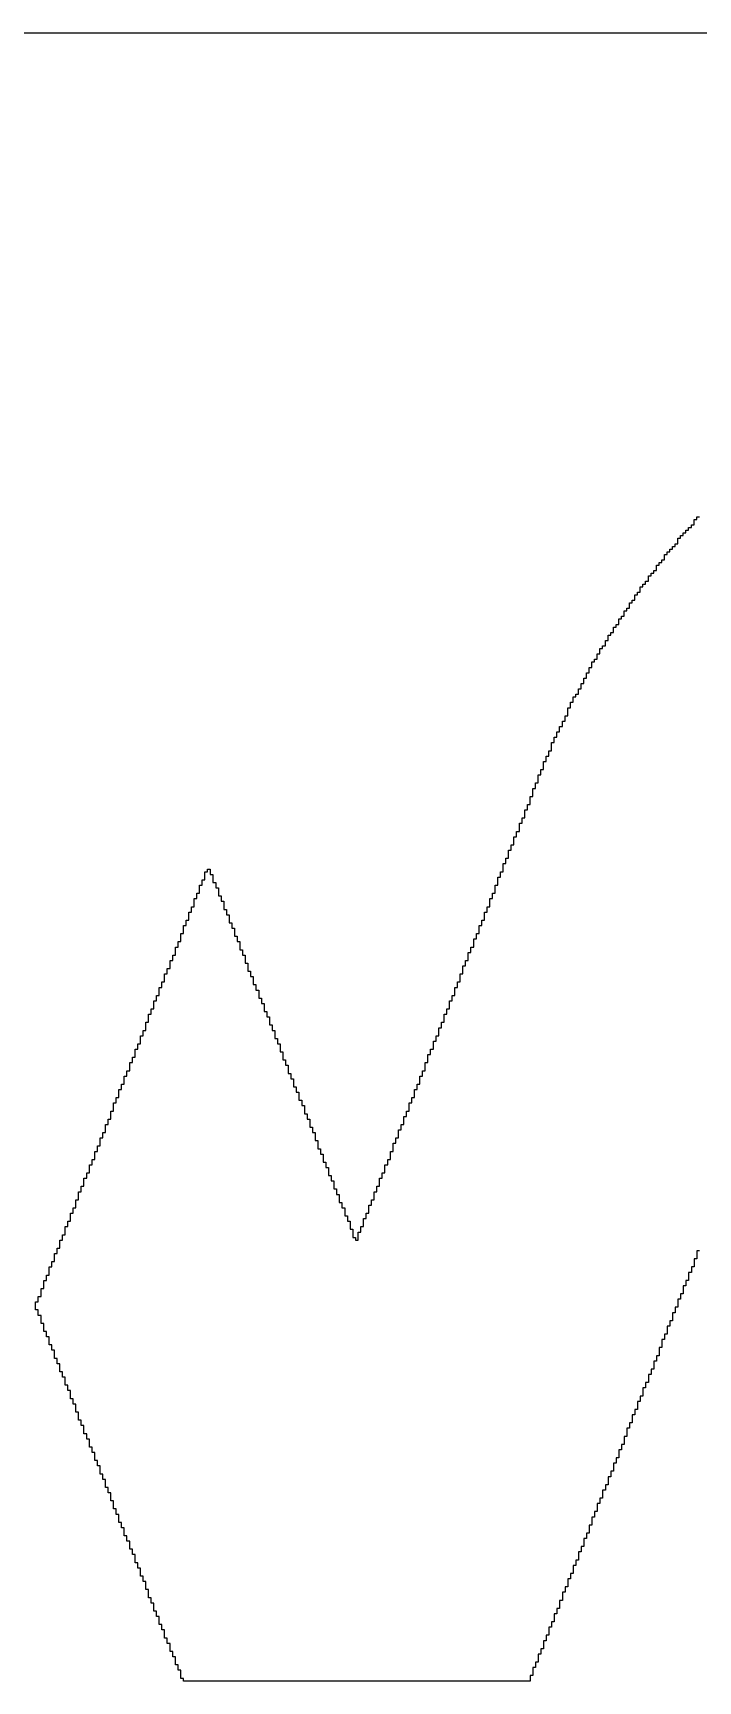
# Model space of a CAD drawing. Header units: millimetres. Extents: x 13 to 345, y 14 to 248.
# Drawn here: x 232.9 to 238.31, y 55.82 to 69.22 of the extents above; entities that cross this region are included whole.
import ezdxf

# ---------------------------------------------------------------- set-up
doc = ezdxf.new("R2010")
doc.units = ezdxf.units.MM

msp = doc.modelspace()

# ---------------------------------------------------------------- linework, layer by layer
msp.add_line((212.8038, 69.2189), (339.6232, 69.2189))
at = {"color": 160}
for p, q in [((238.2964, 65.2622), (238.2964, 65.2841)), ((238.2964, 65.2841), (238.3183, 65.2841)), ((238.1871, 65.131), (238.1871, 65.1529)), ((238.1871, 65.1529), (238.2089, 65.1529)), ((238.2089, 65.1529), (238.2089, 65.1747)), ((238.2089, 65.1747), (238.2308, 65.1747)), ((238.2308, 65.1747), (238.2308, 65.1966)), ((238.2308, 65.1966), (238.2527, 65.1966)), ((238.2527, 65.1966), (238.2527, 65.2185)), ((238.2527, 65.2185), (238.2745, 65.2185)), ((238.2745, 65.2185), (238.2745, 65.2622)), ((238.2745, 65.2622), (238.2964, 65.2622)), ((238.0777, 64.9998), (238.0777, 65.0217)), ((238.0777, 65.0217), (238.0996, 65.0217)), ((238.0996, 65.0217), (238.0996, 65.0435)), ((238.0996, 65.0435), (238.1215, 65.0435)), ((238.1215, 65.0435), (238.1215, 65.0654)), ((238.1215, 65.0654), (238.1433, 65.0654)), ((238.1433, 65.0654), (238.1433, 65.1091)), ((238.1433, 65.1091), (238.1652, 65.1091)), ((238.1652, 65.1091), (238.1652, 65.131)), ((238.1652, 65.131), (238.1871, 65.131)), ((237.9684, 64.8467), (237.9684, 64.8904)), ((237.9684, 64.8904), (237.9903, 64.8904)), ((237.9903, 64.8904), (237.9903, 64.9123)), ((237.9903, 64.9123), (238.0121, 64.9123)), ((238.0121, 64.9123), (238.0121, 64.9342)), ((238.0121, 64.9342), (238.034, 64.9342)), ((238.034, 64.9342), (238.034, 64.9779)), ((238.034, 64.9779), (238.0559, 64.9779)), ((238.0559, 64.9779), (238.0559, 64.9998)), ((238.0559, 64.9998), (238.0777, 64.9998)), ((237.8591, 64.7155), (237.8591, 64.7374)), ((237.8591, 64.7374), (237.8809, 64.7374)), ((237.8809, 64.7374), (237.8809, 64.7593)), ((237.8809, 64.7593), (237.9028, 64.7593)), ((237.9028, 64.7593), (237.9028, 64.803)), ((237.9028, 64.803), (237.9247, 64.803)), ((237.9247, 64.803), (237.9247, 64.8249)), ((237.9247, 64.8249), (237.9465, 64.8249)), ((237.9465, 64.8249), (237.9465, 64.8467)), ((237.9465, 64.8467), (237.9684, 64.8467)), ((237.7716, 64.5843), (237.7716, 64.6062)), ((237.7716, 64.6062), (237.7935, 64.6062)), ((237.7935, 64.6062), (237.7935, 64.6499)), ((237.7935, 64.6499), (237.8153, 64.6499)), ((237.8153, 64.6499), (237.8153, 64.6718)), ((237.8153, 64.6718), (237.8372, 64.6718)), ((237.8372, 64.6718), (237.8372, 64.7155)), ((237.8372, 64.7155), (237.8591, 64.7155)), ((237.6841, 64.4531), (237.6841, 64.475)), ((237.6841, 64.475), (237.706, 64.475)), ((237.706, 64.475), (237.706, 64.5187)), ((237.706, 64.5187), (237.7279, 64.5187)), ((237.7279, 64.5187), (237.7279, 64.5406)), ((237.7279, 64.5406), (237.7497, 64.5406)), ((237.7497, 64.5406), (237.7497, 64.5843)), ((237.7497, 64.5843), (237.7716, 64.5843)), ((237.5967, 64.3219), (237.5967, 64.3438)), ((237.5967, 64.3438), (237.6185, 64.3438)), ((237.6185, 64.3438), (237.6185, 64.3875)), ((237.6185, 64.3875), (237.6404, 64.3875)), ((237.6404, 64.3875), (237.6404, 64.4094)), ((237.6404, 64.4094), (237.6623, 64.4094)), ((237.6623, 64.4094), (237.6623, 64.4531)), ((237.6623, 64.4531), (237.6841, 64.4531)), ((237.5092, 64.1689), (237.5092, 64.2126)), ((237.5092, 64.2126), (237.5311, 64.2126)), ((237.5311, 64.2126), (237.5311, 64.2345)), ((237.5311, 64.2345), (237.5529, 64.2345)), ((237.5529, 64.2345), (237.5529, 64.2782)), ((237.5529, 64.2782), (237.5748, 64.2782)), ((237.5748, 64.2782), (237.5748, 64.3219)), ((237.5748, 64.3219), (237.5967, 64.3219)), ((237.4436, 64.0595), (237.4436, 64.1033)), ((237.4436, 64.1033), (237.4655, 64.1033)), ((237.4655, 64.1033), (237.4655, 64.1251)), ((237.4655, 64.1251), (237.4873, 64.1251)), ((237.4873, 64.1251), (237.4873, 64.1689)), ((237.4873, 64.1689), (237.5092, 64.1689)), ((237.378, 63.9283), (237.378, 63.9721)), ((237.378, 63.9721), (237.3999, 63.9721)), ((237.3999, 63.9721), (237.3999, 64.0158)), ((237.3999, 64.0158), (237.4217, 64.0158)), ((237.4217, 64.0158), (237.4217, 64.0595)), ((237.4217, 64.0595), (237.4436, 64.0595)), ((237.2905, 63.7753), (237.2905, 63.819)), ((237.2905, 63.819), (237.3124, 63.819)), ((237.3124, 63.819), (237.3124, 63.8409)), ((237.3124, 63.8409), (237.3343, 63.8409)), ((237.3343, 63.8409), (237.3343, 63.8846)), ((237.3343, 63.8846), (237.3561, 63.8846)), ((237.3561, 63.8846), (237.3561, 63.9283)), ((237.3561, 63.9283), (237.378, 63.9283)), ((237.2249, 63.6222), (237.2249, 63.6659)), ((237.2249, 63.6659), (237.2468, 63.6659)), ((237.2468, 63.6659), (237.2468, 63.7315)), ((237.2468, 63.7315), (237.2687, 63.7315)), ((237.2687, 63.7315), (237.2687, 63.7753)), ((237.2687, 63.7753), (237.2905, 63.7753)), ((237.1593, 63.491), (237.1593, 63.5347)), ((237.1593, 63.5347), (237.1812, 63.5347)), ((237.1812, 63.5347), (237.1812, 63.5785)), ((237.1812, 63.5785), (237.2031, 63.5785)), ((237.2031, 63.5785), (237.2031, 63.6222)), ((237.2031, 63.6222), (237.2249, 63.6222)), ((237.1156, 63.3817), (237.1156, 63.4473)), ((237.1156, 63.4473), (237.1375, 63.4473)), ((237.1375, 63.4473), (237.1375, 63.491)), ((237.1375, 63.491), (237.1593, 63.491)), ((237.05, 63.2286), (237.05, 63.2942)), ((237.05, 63.2942), (237.0719, 63.2942)), ((237.0719, 63.2942), (237.0719, 63.3379)), ((237.0719, 63.3379), (237.0937, 63.3379)), ((237.0937, 63.3379), (237.0937, 63.3817)), ((237.0937, 63.3817), (237.1156, 63.3817)), ((237.0063, 63.1193), (237.0063, 63.1849)), ((237.0063, 63.1849), (237.0281, 63.1849)), ((237.0281, 63.1849), (237.0281, 63.2286)), ((237.0281, 63.2286), (237.05, 63.2286)), ((236.9407, 62.9443), (236.9407, 63.0099)), ((236.9407, 63.0099), (236.9625, 63.0099)), ((236.9625, 63.0099), (236.9625, 63.0755)), ((236.9625, 63.0755), (236.9844, 63.0755)), ((236.9844, 63.0755), (236.9844, 63.1193)), ((236.9844, 63.1193), (237.0063, 63.1193)), ((236.8969, 62.835), (236.8969, 62.9006)), ((236.8969, 62.9006), (236.9188, 62.9006)), ((236.9188, 62.9006), (236.9188, 62.9443)), ((236.9188, 62.9443), (236.9407, 62.9443)), ((236.8532, 62.7257), (236.8532, 62.7913)), ((236.8532, 62.7913), (236.8751, 62.7913)), ((236.8751, 62.7913), (236.8751, 62.835)), ((236.8751, 62.835), (236.8969, 62.835)), ((236.7876, 62.5726), (236.7876, 62.6163)), ((236.7876, 62.6163), (236.8095, 62.6163)), ((236.8095, 62.6163), (236.8095, 62.6819)), ((236.8095, 62.6819), (236.8313, 62.6819)), ((236.8313, 62.6819), (236.8313, 62.7257)), ((236.8313, 62.7257), (236.8532, 62.7257)), ((236.722, 62.3977), (236.722, 62.4633)), ((236.722, 62.4633), (236.7439, 62.4633)), ((236.7439, 62.4633), (236.7439, 62.507)), ((236.7439, 62.507), (236.7657, 62.507)), ((236.7657, 62.507), (236.7657, 62.5726)), ((236.7657, 62.5726), (236.7876, 62.5726)), ((234.273, 62.2883), (234.273, 62.3321)), ((234.273, 62.3321), (234.2948, 62.3321)), ((234.2948, 62.3321), (234.2948, 62.3977)), ((234.2948, 62.3977), (234.3167, 62.3977)), ((234.3167, 62.3977), (234.3167, 62.4195)), ((234.3167, 62.4195), (234.3386, 62.4195)), ((234.3386, 62.4195), (234.3386, 62.3758)), ((234.3386, 62.3758), (234.3604, 62.3758)), ((234.3604, 62.3758), (234.3604, 62.3102)), ((236.6783, 62.2883), (236.6783, 62.3539)), ((236.6783, 62.3539), (236.7001, 62.3539)), ((236.7001, 62.3539), (236.7001, 62.3977)), ((236.7001, 62.3977), (236.722, 62.3977)), ((234.2292, 62.179), (234.2292, 62.2227)), ((234.2292, 62.2227), (234.2511, 62.2227)), ((234.2511, 62.2227), (234.2511, 62.2883)), ((234.2511, 62.2883), (234.273, 62.2883)), ((234.3604, 62.3102), (234.3823, 62.3102)), ((234.3823, 62.3102), (234.3823, 62.2665)), ((234.3823, 62.2665), (234.4042, 62.2665)), ((234.4042, 62.2665), (234.4042, 62.2009)), ((234.4042, 62.2009), (234.426, 62.2009)), ((234.426, 62.2009), (234.426, 62.1572)), ((236.6345, 62.179), (236.6345, 62.2227)), ((236.6345, 62.2227), (236.6564, 62.2227)), ((236.6564, 62.2227), (236.6564, 62.2883)), ((236.6564, 62.2883), (236.6783, 62.2883)), ((234.1636, 62.0041), (234.1636, 62.0697)), ((234.1636, 62.0697), (234.1855, 62.0697)), ((234.1855, 62.0697), (234.1855, 62.1134)), ((234.1855, 62.1134), (234.2074, 62.1134)), ((234.2074, 62.1134), (234.2074, 62.179)), ((234.2074, 62.179), (234.2292, 62.179)), ((234.426, 62.1572), (234.4479, 62.1572)), ((234.4479, 62.1572), (234.4479, 62.0915)), ((234.4479, 62.0915), (234.4698, 62.0915)), ((234.4698, 62.0915), (234.4698, 62.0478)), ((236.5689, 62.0041), (236.5689, 62.0697)), ((236.5689, 62.0697), (236.5908, 62.0697)), ((236.5908, 62.0697), (236.5908, 62.1134)), ((236.5908, 62.1134), (236.6127, 62.1134)), ((236.6127, 62.1134), (236.6127, 62.179)), ((236.6127, 62.179), (236.6345, 62.179)), ((234.1199, 61.8947), (234.1199, 61.9604)), ((234.1199, 61.9604), (234.1418, 61.9604)), ((234.1418, 61.9604), (234.1418, 62.0041)), ((234.1418, 62.0041), (234.1636, 62.0041)), ((234.4698, 62.0478), (234.4916, 62.0478)), ((234.4916, 62.0478), (234.4916, 61.9822)), ((234.4916, 61.9822), (234.5135, 61.9822)), ((234.5135, 61.9822), (234.5135, 61.9385)), ((234.5135, 61.9385), (234.5354, 61.9385)), ((234.5354, 61.9385), (234.5354, 61.8729)), ((236.5252, 61.8947), (236.5252, 61.9604)), ((236.5252, 61.9604), (236.5471, 61.9604)), ((236.5471, 61.9604), (236.5471, 62.0041)), ((236.5471, 62.0041), (236.5689, 62.0041)), ((234.0762, 61.7854), (234.0762, 61.8291)), ((234.0762, 61.8291), (234.098, 61.8291)), ((234.098, 61.8291), (234.098, 61.8947)), ((234.098, 61.8947), (234.1199, 61.8947)), ((234.5354, 61.8729), (234.5572, 61.8729)), ((234.5572, 61.8729), (234.5572, 61.8291)), ((234.5572, 61.8291), (234.5791, 61.8291)), ((234.5791, 61.8291), (234.5791, 61.7636)), ((236.4815, 61.7854), (236.4815, 61.851)), ((236.4815, 61.851), (236.5033, 61.851)), ((236.5033, 61.851), (236.5033, 61.8947)), ((236.5033, 61.8947), (236.5252, 61.8947)), ((234.0106, 61.6105), (234.0106, 61.6761)), ((234.0106, 61.6761), (234.0324, 61.6761)), ((234.0324, 61.6761), (234.0324, 61.7198)), ((234.0324, 61.7198), (234.0543, 61.7198)), ((234.0543, 61.7198), (234.0543, 61.7854)), ((234.0543, 61.7854), (234.0762, 61.7854)), ((234.5791, 61.7636), (234.601, 61.7636)), ((234.601, 61.7636), (234.601, 61.7198)), ((234.601, 61.7198), (234.6228, 61.7198)), ((234.6228, 61.7198), (234.6228, 61.6542)), ((234.6228, 61.6542), (234.6447, 61.6542)), ((234.6447, 61.6542), (234.6447, 61.5886)), ((236.4159, 61.6324), (236.4159, 61.6761)), ((236.4159, 61.6761), (236.4377, 61.6761)), ((236.4377, 61.6761), (236.4377, 61.7417)), ((236.4377, 61.7417), (236.4596, 61.7417)), ((236.4596, 61.7417), (236.4596, 61.7854)), ((236.4596, 61.7854), (236.4815, 61.7854)), ((233.9668, 61.5011), (233.9668, 61.5667)), ((233.9668, 61.5667), (233.9887, 61.5667)), ((233.9887, 61.5667), (233.9887, 61.6105)), ((233.9887, 61.6105), (234.0106, 61.6105)), ((234.6447, 61.5886), (234.6666, 61.5886)), ((234.6666, 61.5886), (234.6666, 61.5449)), ((234.6666, 61.5449), (234.6884, 61.5449)), ((234.6884, 61.5449), (234.6884, 61.4793)), ((236.3721, 61.5011), (236.3721, 61.5667)), ((236.3721, 61.5667), (236.394, 61.5667)), ((236.394, 61.5667), (236.394, 61.6324)), ((236.394, 61.6324), (236.4159, 61.6324)), ((233.9012, 61.3481), (233.9012, 61.3918)), ((233.9012, 61.3918), (233.9231, 61.3918)), ((233.9231, 61.3918), (233.9231, 61.4574)), ((233.9231, 61.4574), (233.945, 61.4574)), ((233.945, 61.4574), (233.945, 61.5011)), ((233.945, 61.5011), (233.9668, 61.5011)), ((234.6884, 61.4793), (234.7103, 61.4793)), ((234.7103, 61.4793), (234.7103, 61.4356)), ((234.7103, 61.4356), (234.7322, 61.4356)), ((234.7322, 61.4356), (234.7322, 61.3699)), ((236.3065, 61.3481), (236.3065, 61.3918)), ((236.3065, 61.3918), (236.3284, 61.3918)), ((236.3284, 61.3918), (236.3284, 61.4574)), ((236.3284, 61.4574), (236.3503, 61.4574)), ((236.3503, 61.4574), (236.3503, 61.5011)), ((236.3503, 61.5011), (236.3721, 61.5011)), ((233.8575, 61.2388), (233.8575, 61.2825)), ((233.8575, 61.2825), (233.8794, 61.2825)), ((233.8794, 61.2825), (233.8794, 61.3481)), ((233.8794, 61.3481), (233.9012, 61.3481)), ((234.7322, 61.3699), (234.754, 61.3699)), ((234.754, 61.3699), (234.754, 61.3262)), ((234.754, 61.3262), (234.7759, 61.3262)), ((234.7759, 61.3262), (234.7759, 61.2606)), ((234.7759, 61.2606), (234.7978, 61.2606)), ((234.7978, 61.2606), (234.7978, 61.2169)), ((236.2628, 61.2388), (236.2628, 61.2825)), ((236.2628, 61.2825), (236.2847, 61.2825)), ((236.2847, 61.2825), (236.2847, 61.3481)), ((236.2847, 61.3481), (236.3065, 61.3481)), ((233.8138, 61.1076), (233.8138, 61.1731)), ((233.8138, 61.1731), (233.8356, 61.1731)), ((233.8356, 61.1731), (233.8356, 61.2388)), ((233.8356, 61.2388), (233.8575, 61.2388)), ((234.7978, 61.2169), (234.8196, 61.2169)), ((234.8196, 61.2169), (234.8196, 61.1513)), ((234.8196, 61.1513), (234.8415, 61.1513)), ((234.8415, 61.1513), (234.8415, 61.1076)), ((236.1972, 61.0638), (236.1972, 61.1294)), ((236.1972, 61.1294), (236.2191, 61.1294)), ((236.2191, 61.1294), (236.2191, 61.1731)), ((236.2191, 61.1731), (236.2409, 61.1731)), ((236.2409, 61.1731), (236.2409, 61.2388)), ((236.2409, 61.2388), (236.2628, 61.2388)), ((233.7482, 60.9545), (233.7482, 60.9982)), ((233.7482, 60.9982), (233.77, 60.9982)), ((233.77, 60.9982), (233.77, 61.0638)), ((233.77, 61.0638), (233.7919, 61.0638)), ((233.7919, 61.0638), (233.7919, 61.1076)), ((233.7919, 61.1076), (233.8138, 61.1076)), ((234.8415, 61.1076), (234.8634, 61.1076)), ((234.8634, 61.1076), (234.8634, 61.042)), ((234.8634, 61.042), (234.8852, 61.042)), ((234.8852, 61.042), (234.8852, 60.9982)), ((234.8852, 60.9982), (234.9071, 60.9982)), ((234.9071, 60.9982), (234.9071, 60.9326)), ((236.1535, 60.9545), (236.1535, 61.0201)), ((236.1535, 61.0201), (236.1753, 61.0201)), ((236.1753, 61.0201), (236.1753, 61.0638)), ((236.1753, 61.0638), (236.1972, 61.0638)), ((233.7044, 60.8452), (233.7044, 60.8889)), ((233.7044, 60.8889), (233.7263, 60.8889)), ((233.7263, 60.8889), (233.7263, 60.9545)), ((233.7263, 60.9545), (233.7482, 60.9545)), ((234.9071, 60.9326), (234.929, 60.9326)), ((234.929, 60.9326), (234.929, 60.867)), ((234.929, 60.867), (234.9508, 60.867)), ((234.9508, 60.867), (234.9508, 60.8233)), ((236.1097, 60.8452), (236.1097, 60.9108)), ((236.1097, 60.9108), (236.1316, 60.9108)), ((236.1316, 60.9108), (236.1316, 60.9545)), ((236.1316, 60.9545), (236.1535, 60.9545)), ((233.6388, 60.6702), (233.6388, 60.7358)), ((233.6388, 60.7358), (233.6607, 60.7358)), ((233.6607, 60.7358), (233.6607, 60.7796)), ((233.6607, 60.7796), (233.6826, 60.7796)), ((233.6826, 60.7796), (233.6826, 60.8452)), ((233.6826, 60.8452), (233.7044, 60.8452)), ((234.9508, 60.8233), (234.9727, 60.8233)), ((234.9727, 60.8233), (234.9727, 60.7577)), ((234.9727, 60.7577), (234.9946, 60.7577)), ((234.9946, 60.7577), (234.9946, 60.714)), ((236.0441, 60.6702), (236.0441, 60.7358)), ((236.0441, 60.7358), (236.066, 60.7358)), ((236.066, 60.7358), (236.066, 60.7796)), ((236.066, 60.7796), (236.0879, 60.7796)), ((236.0879, 60.7796), (236.0879, 60.8452)), ((236.0879, 60.8452), (236.1097, 60.8452)), ((233.5951, 60.5609), (233.5951, 60.6265)), ((233.5951, 60.6265), (233.617, 60.6265)), ((233.617, 60.6265), (233.617, 60.6702)), ((233.617, 60.6702), (233.6388, 60.6702)), ((234.9946, 60.714), (235.0164, 60.714)), ((235.0164, 60.714), (235.0164, 60.6484)), ((235.0164, 60.6484), (235.0383, 60.6484)), ((235.0383, 60.6484), (235.0383, 60.6046)), ((235.0383, 60.6046), (235.0602, 60.6046)), ((235.0602, 60.6046), (235.0602, 60.539)), ((236.0004, 60.5609), (236.0004, 60.6265)), ((236.0004, 60.6265), (236.0223, 60.6265)), ((236.0223, 60.6265), (236.0223, 60.6702)), ((236.0223, 60.6702), (236.0441, 60.6702)), ((233.5295, 60.386), (233.5295, 60.4516)), ((233.5295, 60.4516), (233.5514, 60.4516)), ((233.5514, 60.4516), (233.5514, 60.5172)), ((233.5514, 60.5172), (233.5732, 60.5172)), ((233.5732, 60.5172), (233.5732, 60.5609)), ((233.5732, 60.5609), (233.5951, 60.5609)), ((235.0602, 60.539), (235.082, 60.539)), ((235.082, 60.539), (235.082, 60.4953)), ((235.082, 60.4953), (235.1039, 60.4953)), ((235.1039, 60.4953), (235.1039, 60.4297)), ((235.9348, 60.4078), (235.9348, 60.4516)), ((235.9348, 60.4516), (235.9567, 60.4516)), ((235.9567, 60.4516), (235.9567, 60.5172)), ((235.9567, 60.5172), (235.9786, 60.5172)), ((235.9786, 60.5172), (235.9786, 60.5609)), ((235.9786, 60.5609), (236.0004, 60.5609)), ((233.4858, 60.2766), (233.4858, 60.3422)), ((233.4858, 60.3422), (233.5076, 60.3422)), ((233.5076, 60.3422), (233.5076, 60.386)), ((233.5076, 60.386), (233.5295, 60.386)), ((235.1039, 60.4297), (235.1258, 60.4297)), ((235.1258, 60.4297), (235.1258, 60.386)), ((235.1258, 60.386), (235.1476, 60.386)), ((235.1476, 60.386), (235.1476, 60.3204)), ((235.1476, 60.3204), (235.1695, 60.3204)), ((235.1695, 60.3204), (235.1695, 60.2766)), ((235.8911, 60.2985), (235.8911, 60.3422)), ((235.8911, 60.3422), (235.9129, 60.3422)), ((235.9129, 60.3422), (235.9129, 60.4078)), ((235.9129, 60.4078), (235.9348, 60.4078)), ((233.442, 60.1673), (233.442, 60.2329)), ((233.442, 60.2329), (233.4639, 60.2329)), ((233.4639, 60.2329), (233.4639, 60.2766)), ((233.4639, 60.2766), (233.4858, 60.2766)), ((235.1695, 60.2766), (235.1913, 60.2766)), ((235.1913, 60.2766), (235.1913, 60.211)), ((235.1913, 60.211), (235.2132, 60.211)), ((235.2132, 60.211), (235.2132, 60.1454)), ((235.8255, 60.1236), (235.8255, 60.1892)), ((235.8255, 60.1892), (235.8473, 60.1892)), ((235.8473, 60.1892), (235.8473, 60.2329)), ((235.8473, 60.2329), (235.8692, 60.2329)), ((235.8692, 60.2329), (235.8692, 60.2985)), ((235.8692, 60.2985), (235.8911, 60.2985)), ((233.3764, 60.0142), (233.3764, 60.058)), ((233.3764, 60.058), (233.3983, 60.058)), ((233.3983, 60.058), (233.3983, 60.1236)), ((233.3983, 60.1236), (233.4202, 60.1236)), ((233.4202, 60.1236), (233.4202, 60.1673)), ((233.4202, 60.1673), (233.442, 60.1673)), ((235.2132, 60.1454), (235.2351, 60.1454)), ((235.2351, 60.1454), (235.2351, 60.1017)), ((235.2351, 60.1017), (235.257, 60.1017)), ((235.257, 60.1017), (235.257, 60.0361)), ((235.7818, 60.0142), (235.7818, 60.058)), ((235.7818, 60.058), (235.8036, 60.058)), ((235.8036, 60.058), (235.8036, 60.1236)), ((235.8036, 60.1236), (235.8255, 60.1236)), ((233.3327, 59.9049), (233.3327, 59.9486)), ((233.3327, 59.9486), (233.3546, 59.9486)), ((233.3546, 59.9486), (233.3546, 60.0142)), ((233.3546, 60.0142), (233.3764, 60.0142)), ((235.257, 60.0361), (235.2788, 60.0361)), ((235.2788, 60.0361), (235.2788, 59.9924)), ((235.2788, 59.9924), (235.3007, 59.9924)), ((235.3007, 59.9924), (235.3007, 59.9268)), ((235.3007, 59.9268), (235.3226, 59.9268)), ((235.3226, 59.9268), (235.3226, 59.883)), ((235.738, 59.9049), (235.738, 59.9486)), ((235.738, 59.9486), (235.7599, 59.9486)), ((235.7599, 59.9486), (235.7599, 60.0142)), ((235.7599, 60.0142), (235.7818, 60.0142)), ((233.2671, 59.73), (233.2671, 59.7956)), ((233.2671, 59.7956), (233.289, 59.7956)), ((233.289, 59.7956), (233.289, 59.8393)), ((233.289, 59.8393), (233.3108, 59.8393)), ((233.3108, 59.8393), (233.3108, 59.9049)), ((233.3108, 59.9049), (233.3327, 59.9049)), ((235.3226, 59.883), (235.3444, 59.883)), ((235.3444, 59.883), (235.3444, 59.8174)), ((235.3444, 59.8174), (235.3663, 59.8174)), ((235.3663, 59.8174), (235.3663, 59.7737)), ((235.6724, 59.73), (235.6724, 59.7956)), ((235.6724, 59.7956), (235.6943, 59.7956)), ((235.6943, 59.7956), (235.6943, 59.8393)), ((235.6943, 59.8393), (235.7161, 59.8393)), ((235.7161, 59.8393), (235.7161, 59.9049)), ((235.7161, 59.9049), (235.738, 59.9049)), ((233.2234, 59.6206), (233.2234, 59.6644)), ((233.2234, 59.6644), (233.2452, 59.6644)), ((233.2452, 59.6644), (233.2452, 59.73)), ((233.2452, 59.73), (233.2671, 59.73)), ((235.3663, 59.7737), (235.3881, 59.7737)), ((235.3881, 59.7737), (235.3881, 59.7081)), ((235.3881, 59.7081), (235.41, 59.7081)), ((235.41, 59.7081), (235.41, 59.6644)), ((235.41, 59.6644), (235.4319, 59.6644)), ((235.4319, 59.6644), (235.4319, 59.5988)), ((235.6287, 59.6206), (235.6287, 59.6862)), ((235.6287, 59.6862), (235.6506, 59.6862)), ((235.6506, 59.6862), (235.6506, 59.73)), ((235.6506, 59.73), (235.6724, 59.73)), ((233.1578, 59.4457), (233.1578, 59.5113)), ((233.1578, 59.5113), (233.1796, 59.5113)), ((233.1796, 59.5113), (233.1796, 59.555)), ((233.1796, 59.555), (233.2015, 59.555)), ((233.2015, 59.555), (233.2015, 59.6206)), ((233.2015, 59.6206), (233.2234, 59.6206)), ((235.4319, 59.5988), (235.4538, 59.5988)), ((235.4538, 59.5988), (235.4538, 59.555)), ((235.4538, 59.555), (235.4756, 59.555)), ((235.4756, 59.555), (235.4756, 59.4894)), ((235.5631, 59.4676), (235.5631, 59.5113)), ((235.5631, 59.5113), (235.585, 59.5113)), ((235.585, 59.5113), (235.585, 59.5769)), ((235.585, 59.5769), (235.6068, 59.5769)), ((235.6068, 59.5769), (235.6068, 59.6206)), ((235.6068, 59.6206), (235.6287, 59.6206)), ((233.114, 59.3364), (233.114, 59.402)), ((233.114, 59.402), (233.1359, 59.402)), ((233.1359, 59.402), (233.1359, 59.4457)), ((233.1359, 59.4457), (233.1578, 59.4457)), ((235.4756, 59.4894), (235.4975, 59.4894)), ((235.4975, 59.4894), (235.4975, 59.4238)), ((235.4975, 59.4238), (235.5193, 59.4238)), ((235.5193, 59.4238), (235.5193, 59.402)), ((235.5193, 59.402), (235.5412, 59.402)), ((235.5412, 59.402), (235.5412, 59.4676)), ((235.5412, 59.4676), (235.5631, 59.4676)), ((233.0703, 59.227), (233.0703, 59.2926)), ((233.0703, 59.2926), (233.0922, 59.2926)), ((233.0922, 59.2926), (233.0922, 59.3364)), ((233.0922, 59.3364), (233.114, 59.3364)), ((238.2964, 59.2489), (238.2745, 59.2489)), ((238.2745, 59.2489), (238.2745, 59.1833)), ((238.3183, 59.3145), (238.2964, 59.3145)), ((238.2964, 59.3145), (238.2964, 59.2489)), ((233.0047, 59.074), (233.0047, 59.1177)), ((233.0047, 59.1177), (233.0266, 59.1177)), ((233.0266, 59.1177), (233.0266, 59.1833)), ((233.0266, 59.1833), (233.0484, 59.1833)), ((233.0484, 59.1833), (233.0484, 59.227)), ((233.0484, 59.227), (233.0703, 59.227)), ((238.2527, 59.1396), (238.2308, 59.1396)), ((238.2308, 59.1396), (238.2308, 59.074)), ((238.2745, 59.1833), (238.2527, 59.1833)), ((238.2527, 59.1833), (238.2527, 59.1396)), ((232.961, 58.9428), (232.961, 59.0084)), ((232.961, 59.0084), (232.9828, 59.0084)), ((232.9828, 59.0084), (232.9828, 59.074)), ((232.9828, 59.074), (233.0047, 59.074)), ((238.2089, 59.0302), (238.1871, 59.0302)), ((238.1871, 59.0302), (238.1871, 58.9646)), ((238.2308, 59.074), (238.2089, 59.074)), ((238.2089, 59.074), (238.2089, 59.0302)), ((232.9172, 58.8334), (232.9172, 58.899)), ((232.9172, 58.899), (232.9391, 58.899)), ((232.9391, 58.899), (232.9391, 58.9428)), ((232.9391, 58.9428), (232.961, 58.9428)), ((238.1433, 58.8553), (238.1215, 58.8553)), ((238.1215, 58.8553), (238.1215, 58.8116)), ((238.1652, 58.9209), (238.1433, 58.9209)), ((238.1433, 58.9209), (238.1433, 58.8553)), ((238.1871, 58.9646), (238.1652, 58.9646)), ((238.1652, 58.9646), (238.1652, 58.9209)), ((232.9391, 58.8334), (232.9172, 58.8334)), ((232.9391, 58.7897), (232.9391, 58.8334)), ((232.961, 58.7897), (232.9391, 58.7897)), ((232.961, 58.7241), (232.961, 58.7897)), ((232.9828, 58.7241), (232.961, 58.7241)), ((232.9828, 58.6585), (232.9828, 58.7241)), ((238.0996, 58.746), (238.0777, 58.746)), ((238.0777, 58.746), (238.0777, 58.7022)), ((238.1215, 58.8116), (238.0996, 58.8116)), ((238.0996, 58.8116), (238.0996, 58.746)), ((233.0047, 58.6585), (232.9828, 58.6585)), ((233.0047, 58.6148), (233.0047, 58.6585)), ((233.0266, 58.6148), (233.0047, 58.6148)), ((233.0266, 58.5492), (233.0266, 58.6148)), ((238.034, 58.5929), (238.0121, 58.5929)), ((238.0121, 58.5929), (238.0121, 58.5273)), ((238.0559, 58.6366), (238.034, 58.6366)), ((238.034, 58.6366), (238.034, 58.5929)), ((238.0777, 58.7022), (238.0559, 58.7022)), ((238.0559, 58.7022), (238.0559, 58.6366)), ((233.0484, 58.5492), (233.0266, 58.5492)), ((233.0484, 58.5054), (233.0484, 58.5492)), ((233.0703, 58.5054), (233.0484, 58.5054)), ((233.0703, 58.4398), (233.0703, 58.5054)), ((233.0922, 58.4398), (233.0703, 58.4398)), ((233.0922, 58.3961), (233.0922, 58.4398)), ((237.9903, 58.4617), (237.9684, 58.4617)), ((237.9684, 58.4617), (237.9684, 58.418)), ((238.0121, 58.5273), (237.9903, 58.5273)), ((237.9903, 58.5273), (237.9903, 58.4617)), ((233.114, 58.3961), (233.0922, 58.3961)), ((233.114, 58.3305), (233.114, 58.3961)), ((233.1359, 58.3305), (233.114, 58.3305)), ((233.1359, 58.2868), (233.1359, 58.3305)), ((237.9247, 58.3086), (237.9028, 58.3086)), ((237.9028, 58.3086), (237.9028, 58.2431)), ((237.9465, 58.3524), (237.9247, 58.3524)), ((237.9247, 58.3524), (237.9247, 58.3086)), ((237.9684, 58.418), (237.9465, 58.418)), ((237.9465, 58.418), (237.9465, 58.3524)), ((233.1578, 58.2868), (233.1359, 58.2868)), ((233.1578, 58.2212), (233.1578, 58.2868)), ((233.1796, 58.2212), (233.1578, 58.2212)), ((233.1796, 58.1774), (233.1796, 58.2212)), ((233.2015, 58.1774), (233.1796, 58.1774)), ((233.2015, 58.1118), (233.2015, 58.1774)), ((237.8809, 58.1993), (237.8591, 58.1993)), ((237.8591, 58.1993), (237.8591, 58.1337)), ((237.9028, 58.2431), (237.8809, 58.2431)), ((237.8809, 58.2431), (237.8809, 58.1993)), ((233.2234, 58.1118), (233.2015, 58.1118)), ((233.2234, 58.0681), (233.2234, 58.1118)), ((233.2452, 58.0681), (233.2234, 58.0681)), ((233.2452, 58.0025), (233.2452, 58.0681)), ((237.8372, 58.09), (237.8153, 58.09)), ((237.8153, 58.09), (237.8153, 58.0244)), ((237.8591, 58.1337), (237.8372, 58.1337)), ((237.8372, 58.1337), (237.8372, 58.09)), ((233.2671, 58.0025), (233.2452, 58.0025)), ((233.2671, 57.9369), (233.2671, 58.0025)), ((233.289, 57.9369), (233.2671, 57.9369)), ((233.289, 57.8932), (233.289, 57.9369)), ((237.7716, 57.9151), (237.7497, 57.9151)), ((237.7497, 57.9151), (237.7497, 57.8713)), ((237.7935, 57.9806), (237.7716, 57.9806)), ((237.7716, 57.9806), (237.7716, 57.9151)), ((237.8153, 58.0244), (237.7935, 58.0244)), ((237.7935, 58.0244), (237.7935, 57.9806)), ((233.3108, 57.8932), (233.289, 57.8932)), ((233.3108, 57.8276), (233.3108, 57.8932)), ((233.3327, 57.8276), (233.3108, 57.8276)), ((233.3327, 57.7838), (233.3327, 57.8276)), ((233.3546, 57.7838), (233.3327, 57.7838)), ((233.3546, 57.7183), (233.3546, 57.7838)), ((237.7279, 57.8057), (237.706, 57.8057)), ((237.706, 57.8057), (237.706, 57.7401)), ((237.7497, 57.8713), (237.7279, 57.8713)), ((237.7279, 57.8713), (237.7279, 57.8057)), ((233.3764, 57.7183), (233.3546, 57.7183)), ((233.3764, 57.6745), (233.3764, 57.7183)), ((233.3983, 57.6745), (233.3764, 57.6745)), ((233.3983, 57.6089), (233.3983, 57.6745)), ((237.6841, 57.6964), (237.6623, 57.6964)), ((237.6623, 57.6964), (237.6623, 57.6308)), ((237.706, 57.7401), (237.6841, 57.7401)), ((237.6841, 57.7401), (237.6841, 57.6964)), ((233.4202, 57.6089), (233.3983, 57.6089)), ((233.4202, 57.5652), (233.4202, 57.6089)), ((233.442, 57.5652), (233.4202, 57.5652)), ((233.442, 57.4996), (233.442, 57.5652)), ((233.4639, 57.4996), (233.442, 57.4996)), ((233.4639, 57.4558), (233.4639, 57.4996)), ((237.6185, 57.5215), (237.5967, 57.5215)), ((237.5967, 57.5215), (237.5967, 57.4777)), ((237.6404, 57.5871), (237.6185, 57.5871)), ((237.6185, 57.5871), (237.6185, 57.5215)), ((237.6623, 57.6308), (237.6404, 57.6308)), ((237.6404, 57.6308), (237.6404, 57.5871)), ((233.4858, 57.4558), (233.4639, 57.4558)), ((233.4858, 57.3903), (233.4858, 57.4558)), ((233.5076, 57.3903), (233.4858, 57.3903)), ((233.5076, 57.3465), (233.5076, 57.3903)), ((237.5529, 57.3684), (237.5311, 57.3684)), ((237.5311, 57.3684), (237.5311, 57.3028)), ((237.5748, 57.4121), (237.5529, 57.4121)), ((237.5529, 57.4121), (237.5529, 57.3684)), ((237.5967, 57.4777), (237.5748, 57.4777)), ((237.5748, 57.4777), (237.5748, 57.4121)), ((233.5295, 57.3465), (233.5076, 57.3465)), ((233.5295, 57.2809), (233.5295, 57.3465)), ((233.5514, 57.2809), (233.5295, 57.2809)), ((233.5514, 57.2153), (233.5514, 57.2809)), ((237.5092, 57.2591), (237.4873, 57.2591)), ((237.4873, 57.2591), (237.4873, 57.1935)), ((237.5311, 57.3028), (237.5092, 57.3028)), ((237.5092, 57.3028), (237.5092, 57.2591)), ((233.5732, 57.2153), (233.5514, 57.2153)), ((233.5732, 57.1716), (233.5732, 57.2153)), ((233.5951, 57.1716), (233.5732, 57.1716)), ((233.5951, 57.106), (233.5951, 57.1716)), ((233.617, 57.106), (233.5951, 57.106)), ((233.617, 57.0623), (233.617, 57.106)), ((237.4655, 57.1497), (237.4436, 57.1497)), ((237.4436, 57.1497), (237.4436, 57.0841)), ((237.4873, 57.1935), (237.4655, 57.1935)), ((237.4655, 57.1935), (237.4655, 57.1497)), ((233.6388, 57.0623), (233.617, 57.0623)), ((233.6388, 56.9967), (233.6388, 57.0623)), ((233.6607, 56.9967), (233.6388, 56.9967)), ((233.6607, 56.9529), (233.6607, 56.9967)), ((237.3999, 56.9748), (237.378, 56.9748)), ((237.378, 56.9748), (237.378, 56.9092)), ((237.4217, 57.0185), (237.3999, 57.0185)), ((237.3999, 57.0185), (237.3999, 56.9748)), ((237.4436, 57.0841), (237.4217, 57.0841)), ((237.4217, 57.0841), (237.4217, 57.0185)), ((233.6826, 56.9529), (233.6607, 56.9529)), ((233.6826, 56.8873), (233.6826, 56.9529)), ((233.7044, 56.8873), (233.6826, 56.8873)), ((233.7044, 56.8436), (233.7044, 56.8873)), ((233.7263, 56.8436), (233.7044, 56.8436)), ((233.7263, 56.778), (233.7263, 56.8436)), ((237.3561, 56.8655), (237.3343, 56.8655)), ((237.3343, 56.8655), (237.3343, 56.7999)), ((237.378, 56.9092), (237.3561, 56.9092)), ((237.3561, 56.9092), (237.3561, 56.8655)), ((233.7482, 56.778), (233.7263, 56.778)), ((233.7482, 56.7343), (233.7482, 56.778)), ((233.77, 56.7343), (233.7482, 56.7343)), ((233.77, 56.6687), (233.77, 56.7343)), ((237.3124, 56.7561), (237.2905, 56.7561)), ((237.2905, 56.7561), (237.2905, 56.6905)), ((237.3343, 56.7999), (237.3124, 56.7999)), ((237.3124, 56.7999), (237.3124, 56.7561)), ((233.7919, 56.6687), (233.77, 56.6687)), ((233.7919, 56.6249), (233.7919, 56.6687)), ((233.8138, 56.6249), (233.7919, 56.6249)), ((233.8138, 56.5593), (233.8138, 56.6249)), ((237.2468, 56.5812), (237.2249, 56.5812)), ((237.2249, 56.5812), (237.2249, 56.5375)), ((237.2687, 56.6468), (237.2468, 56.6468)), ((237.2468, 56.6468), (237.2468, 56.5812)), ((237.2905, 56.6905), (237.2687, 56.6905)), ((237.2687, 56.6905), (237.2687, 56.6468)), ((233.8356, 56.5593), (233.8138, 56.5593)), ((233.8356, 56.4937), (233.8356, 56.5593)), ((233.8575, 56.4937), (233.8356, 56.4937)), ((233.8575, 56.45), (233.8575, 56.4937)), ((233.8794, 56.45), (233.8575, 56.45)), ((233.8794, 56.3844), (233.8794, 56.45)), ((237.2031, 56.4719), (237.1812, 56.4719)), ((237.1812, 56.4719), (237.1812, 56.4063)), ((237.2249, 56.5375), (237.2031, 56.5375)), ((237.2031, 56.5375), (237.2031, 56.4719)), ((233.9012, 56.3844), (233.8794, 56.3844)), ((233.9012, 56.3407), (233.9012, 56.3844)), ((233.9231, 56.3407), (233.9012, 56.3407)), ((233.9231, 56.2751), (233.9231, 56.3407)), ((237.1375, 56.2969), (237.1156, 56.2969)), ((237.1156, 56.2969), (237.1156, 56.2532)), ((237.1593, 56.3625), (237.1375, 56.3625)), ((237.1375, 56.3625), (237.1375, 56.2969)), ((237.1812, 56.4063), (237.1593, 56.4063)), ((237.1593, 56.4063), (237.1593, 56.3625)), ((233.945, 56.2751), (233.9231, 56.2751)), ((233.945, 56.2313), (233.945, 56.2751)), ((233.9668, 56.2313), (233.945, 56.2313)), ((233.9668, 56.1657), (233.9668, 56.2313)), ((233.9887, 56.1657), (233.9668, 56.1657)), ((233.9887, 56.122), (233.9887, 56.1657)), ((237.0937, 56.1876), (237.0719, 56.1876)), ((237.0719, 56.1876), (237.0719, 56.1439)), ((237.1156, 56.2532), (237.0937, 56.2532)), ((237.0937, 56.2532), (237.0937, 56.1876)), ((234.0106, 56.122), (233.9887, 56.122)), ((234.0106, 56.0564), (234.0106, 56.122)), ((234.0324, 56.0564), (234.0106, 56.0564)), ((234.0324, 56.0127), (234.0324, 56.0564)), ((237.0281, 56.0345), (237.0063, 56.0345)), ((237.0063, 56.0345), (237.0063, 55.9689)), ((237.05, 56.0783), (237.0281, 56.0783)), ((237.0281, 56.0783), (237.0281, 56.0345)), ((237.0719, 56.1439), (237.05, 56.1439)), ((237.05, 56.1439), (237.05, 56.0783)), ((234.0543, 56.0127), (234.0324, 56.0127)), ((234.0543, 55.9471), (234.0543, 56.0127)), ((234.0762, 55.9471), (234.0543, 55.9471)), ((234.0762, 55.9033), (234.0762, 55.9471)), ((234.098, 55.9033), (234.0762, 55.9033)), ((234.098, 55.8377), (234.098, 55.9033)), ((236.9844, 55.9252), (236.9625, 55.9252)), ((236.9625, 55.9252), (236.9625, 55.8596)), ((237.0063, 55.9689), (236.9844, 55.9689)), ((236.9844, 55.9689), (236.9844, 55.9252)), ((234.1199, 55.8377), (234.098, 55.8377)), ((234.1199, 55.8159), (234.1199, 55.8377)), ((236.9407, 55.8159), (234.1199, 55.8159)), ((236.9625, 55.8596), (236.9407, 55.8596)), ((236.9407, 55.8596), (236.9407, 55.8159))]:
    msp.add_line(p, q, dxfattribs=at)

doc.saveas('drawing.dxf')
